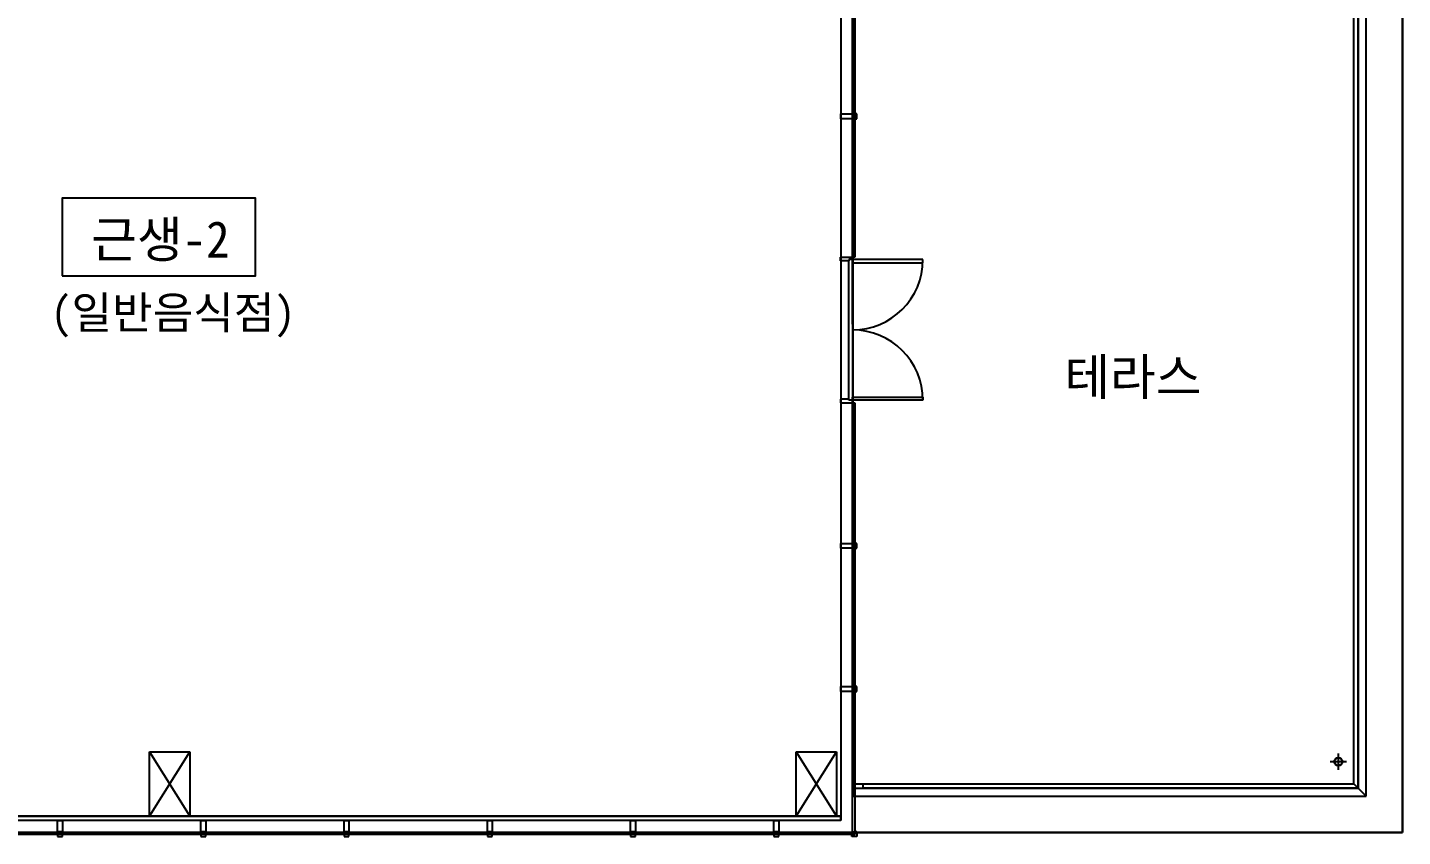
# Model space of a CAD drawing. Header units: millimetres. Extents: x 16332047 to 33387680, y -14835522 to -7015081.
# Drawn here: x 17165249 to 17182259, y -7494771 to -7484759 of the extents above; entities that cross this region are included whole.
import ezdxf
from ezdxf.enums import TextEntityAlignment as Align

# ---------------------------------------------------------------- set-up
doc = ezdxf.new("R2010")
doc.units = ezdxf.units.MM
doc.header["$LTSCALE"] = 300
doc.header["$MEASUREMENT"] = 0
doc.layers.add('arch', color=255, linetype='CONTINUOUS', lineweight=25)
doc.styles.add('돋움체', font='')
doc.styles.get('돋움체').set_extended_font_data('DotumChe')

msp = doc.modelspace()

# ---------------------------------------------------------------- linework, layer by layer
at = {"layer": 'arch'}
for p, q in [((17182259, -7494721), (17182259, -7470971)), ((17182259, -7470971), (17182259, -7494721)), ((17181809, -7494271), (17181809, -7471421)), ((17181659, -7494121), (17181659, -7471571)), ((17181659, -7494121), (17181659, -7471571)), ((17181709, -7471521), (17181709, -7494171)), ((17181709, -7494171), (17181709, -7471521)), ((17175459, -7478271), (17175459, -7494271)), ((17175309, -7483721), (17175309, -7494571)), ((17175456, -7485858), (17175456, -7483721)), ((17175484, -7483721), (17175484, -7485858)), ((17181809, -7494271), (17181809, -7483721)), ((17175309, -7485888), (17175309, -7485828)), ((17175309, -7485828), (17175450, -7485828)), ((17175450, -7485888), (17175309, -7485888)), ((17175450, -7485828), (17175450, -7485888)), ((17175484, -7485858), (17175456, -7485858)), ((17175456, -7487602), (17175456, -7485858)), ((17175456, -7485858), (17175484, -7485858)), ((17175484, -7485828), (17175484, -7485888)), ((17175509, -7485828), (17175484, -7485828)), ((17175484, -7485858), (17175484, -7487602)), ((17175484, -7485888), (17175509, -7485888)), ((17175509, -7485888), (17175509, -7485828)), ((17175306, -7487647), (17175306, -7487602)), ((17175306, -7487602), (17175436, -7487602)), ((17175436, -7487602), (17175456, -7487602)), ((17175484, -7487602), (17175456, -7487602)), ((17175456, -7487602), (17175456, -7487632)), ((17175401, -7487647), (17175306, -7487647)), ((17175411, -7487647), (17175401, -7487647)), ((17175401, -7487647), (17175401, -7487647)), ((17175456, -7487632), (17175411, -7487632)), ((17175411, -7487632), (17175411, -7487647)), ((17175411, -7489357), (17175411, -7487647)), ((17175456, -7488432), (17175456, -7487632)), ((17175456, -7487632), (17175456, -7487670)), ((17176326, -7487632), (17175456, -7487632)), ((17175456, -7487670), (17176326, -7487670)), ((17176326, -7487670), (17176326, -7487632)), ((17175456, -7488432), (17175456, -7489372)), ((17175401, -7489357), (17175306, -7489357)), ((17175306, -7489357), (17175306, -7489402)), ((17175306, -7489402), (17175436, -7489402)), ((17175411, -7489357), (17175401, -7489357)), ((17175401, -7489357), (17175401, -7489357)), ((17175411, -7489372), (17175411, -7489357)), ((17175456, -7489372), (17175411, -7489372)), ((17175436, -7489402), (17175456, -7489402)), ((17175456, -7489372), (17175456, -7489334)), ((17175456, -7489334), (17176326, -7489334)), ((17176326, -7489372), (17175456, -7489372)), ((17175456, -7489402), (17175456, -7489372)), ((17175456, -7491174), (17175456, -7489402)), ((17175456, -7489402), (17175484, -7489402)), ((17175484, -7489402), (17175484, -7491174)), ((17176326, -7489334), (17176326, -7489372)), ((17175309, -7491204), (17175309, -7491144)), ((17175309, -7491144), (17175450, -7491144)), ((17175450, -7491144), (17175450, -7491204)), ((17175456, -7492946), (17175456, -7491174)), ((17175456, -7491174), (17175484, -7491174)), ((17175484, -7491174), (17175456, -7491174)), ((17175484, -7491144), (17175484, -7491204)), ((17175509, -7491144), (17175484, -7491144)), ((17175484, -7491174), (17175484, -7492946)), ((17175509, -7491204), (17175509, -7491144)), ((17175450, -7491204), (17175309, -7491204)), ((17175484, -7491204), (17175509, -7491204)), ((17175309, -7492976), (17175309, -7492916)), ((17175309, -7492916), (17175450, -7492916)), ((17175450, -7492976), (17175309, -7492976)), ((17175450, -7492916), (17175450, -7492976)), ((17175456, -7494718), (17175456, -7492946)), ((17175456, -7492946), (17175484, -7492946)), ((17175484, -7492946), (17175456, -7492946)), ((17175484, -7492916), (17175484, -7492976)), ((17175509, -7492916), (17175484, -7492916)), ((17175484, -7492946), (17175484, -7494718)), ((17175484, -7492976), (17175509, -7492976)), ((17175509, -7492976), (17175509, -7492916)), ((17166759, -7493721, 0), (17167259, -7494521, 0)), ((17166759, -7494521, 0), (17167259, -7493721, 0)), ((17166759, -7494521, 0), (17166759, -7493721, 0)), ((17166759, -7493721, 0), (17167259, -7493721, 0)), ((17167259, -7493721, 0), (17167259, -7494521, 0)), ((17174759, -7493721, 0), (17175259, -7494521, 0)), ((17174759, -7494521, 0), (17175259, -7493721, 0)), ((17174759, -7494521, 0), (17174759, -7493721, 0)), ((17174759, -7493721, 0), (17175259, -7493721, 0)), ((17175259, -7493721, 0), (17175259, -7494521, 0)), ((17181466, -7493945), (17181466, -7493745)), ((17181566, -7493845), (17181366, -7493845)), ((17181516, -7493845), (17181416, -7493845)), ((17175459, -7494121), (17181659, -7494121)), ((17175459, -7494171), (17181709, -7494171)), ((17175589, -7494121), (17181659, -7494121)), ((17175589, -7494171), (17175589, -7494121)), ((17181709, -7494171), (17175589, -7494171)), ((17181709, -7494171), (17181659, -7494121)), ((17181659, -7494121), (17181709, -7494171)), ((17181809, -7494271), (17181659, -7494121)), ((17175459, -7494271), (17181809, -7494271)), ((17175459, -7494271), (17181809, -7494271)), ((17175309, -7494571), (17158709, -7494571)), ((17158759, -7494521, 0), (17175309, -7494521, 0)), ((17175309, -7494521), (17158759, -7494521)), ((17165622, -7494571), (17165682, -7494571)), ((17165622, -7494712), (17165622, -7494571)), ((17165682, -7494571), (17165682, -7494712)), ((17167259, -7494521, 0), (17166759, -7494521, 0)), ((17167394, -7494571), (17167454, -7494571)), ((17167394, -7494712), (17167394, -7494571)), ((17167454, -7494571), (17167454, -7494712)), ((17169166, -7494571), (17169226, -7494571)), ((17169166, -7494712), (17169166, -7494571)), ((17169226, -7494571), (17169226, -7494712)), ((17170938, -7494571), (17170998, -7494571)), ((17170938, -7494712), (17170938, -7494571)), ((17170998, -7494571), (17170998, -7494712)), ((17172710, -7494571), (17172770, -7494571)), ((17172710, -7494712), (17172710, -7494571)), ((17172770, -7494571), (17172770, -7494712)), ((17174482, -7494571), (17174542, -7494571)), ((17174482, -7494712), (17174482, -7494571)), ((17174542, -7494571), (17174542, -7494712)), ((17175259, -7494521, 0), (17174759, -7494521, 0)), ((17175309, -7494571), (17175309, -7494521)), ((17182259, -7494721), (17158559, -7494721)), ((17163880, -7494718), (17165652, -7494718)), ((17165652, -7494746), (17163880, -7494746)), ((17165682, -7494712), (17165622, -7494712)), ((17165682, -7494746), (17165622, -7494746)), ((17165622, -7494746), (17165622, -7494771)), ((17165652, -7494718), (17165652, -7494746)), ((17165652, -7494718), (17167424, -7494718)), ((17165652, -7494746), (17165652, -7494718)), ((17167424, -7494746), (17165652, -7494746)), ((17165682, -7494771), (17165682, -7494746)), ((17167454, -7494712), (17167394, -7494712)), ((17167454, -7494746), (17167394, -7494746)), ((17167394, -7494746), (17167394, -7494771)), ((17167424, -7494718), (17169196, -7494718)), ((17167424, -7494746), (17167424, -7494718)), ((17167424, -7494718), (17167424, -7494746)), ((17169196, -7494746), (17167424, -7494746)), ((17167454, -7494771), (17167454, -7494746)), ((17169226, -7494712), (17169166, -7494712)), ((17169226, -7494746), (17169166, -7494746)), ((17169166, -7494746), (17169166, -7494771)), ((17169196, -7494718), (17169196, -7494746)), ((17169196, -7494718), (17170968, -7494718)), ((17169196, -7494746), (17169196, -7494718)), ((17170968, -7494746), (17169196, -7494746)), ((17169226, -7494771), (17169226, -7494746)), ((17170998, -7494712), (17170938, -7494712)), ((17170998, -7494746), (17170938, -7494746)), ((17170938, -7494746), (17170938, -7494771)), ((17170968, -7494718), (17172740, -7494718)), ((17170968, -7494746), (17170968, -7494718)), ((17170968, -7494718), (17170968, -7494746)), ((17172740, -7494746), (17170968, -7494746)), ((17170998, -7494771), (17170998, -7494746)), ((17172770, -7494712), (17172710, -7494712)), ((17172770, -7494746), (17172710, -7494746)), ((17172710, -7494746), (17172710, -7494771)), ((17172740, -7494718), (17172740, -7494746)), ((17172740, -7494718), (17174512, -7494718)), ((17172740, -7494746), (17172740, -7494718)), ((17174512, -7494746), (17172740, -7494746)), ((17172770, -7494771), (17172770, -7494746)), ((17174542, -7494712), (17174482, -7494712)), ((17174542, -7494746), (17174482, -7494746)), ((17174482, -7494746), (17174482, -7494771)), ((17174512, -7494718), (17175484, -7494718)), ((17174512, -7494746), (17174512, -7494718)), ((17174512, -7494718), (17174512, -7494746)), ((17175484, -7494746), (17174512, -7494746)), ((17174542, -7494771), (17174542, -7494746)), ((17175449, -7494771), (17175449, -7494746)), ((17175449, -7494746), (17175484, -7494746)), ((17175484, -7494718), (17175456, -7494718)), ((17175459, -7494721), (17182259, -7494721)), ((17175484, -7494746), (17175484, -7494711)), ((17175484, -7494711), (17175509, -7494711)), ((17175484, -7494718), (17175484, -7494746)), ((17175509, -7494711), (17175509, -7494771)), ((17165622, -7494771), (17165682, -7494771)), ((17167394, -7494771), (17167454, -7494771)), ((17169166, -7494771), (17169226, -7494771)), ((17170938, -7494771), (17170998, -7494771)), ((17172710, -7494771), (17172770, -7494771)), ((17174482, -7494771), (17174542, -7494771)), ((17175509, -7494771), (17175449, -7494771))]:
    msp.add_line(p, q, dxfattribs=at)
msp.add_lwpolyline([(17165677, -7487831), (17168068, -7487831), (17168068, -7486873), (17165677, -7486873)], close=True, dxfattribs=at)
for radius in [50, 47]:
    msp.add_circle((17181466, -7493845), radius, dxfattribs=at)
for centre, start, end in [((17175456, -7487632), 270, 0), ((17175456, -7489372), 0, 90)]:
    msp.add_arc(centre, 870, start, end, dxfattribs=at)

# ---------------------------------------------------------------- texts
at = {"layer": 'arch', "style": '돋움체'}
for s, height, p in [('근생-2', 450, (17166894, -7487606)), ('(일반음식점)', 400, (17167049, -7488489)), ('테라스', 450, (17178924, -7489309))]:
    msp.add_text(s, height=height, dxfattribs=at).set_placement(p, align=Align.CENTER)

doc.saveas('drawing.dxf')
